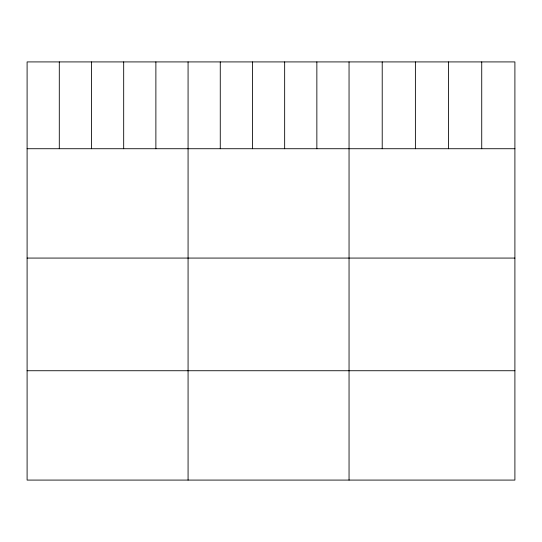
<?xml version="1.0" encoding="UTF-8"?>
<svg xmlns="http://www.w3.org/2000/svg" width="542" height="542" viewBox="0 0 542 542"><rect width="100%" height="100%" fill="white"/><g stroke="black" fill="none" stroke-linecap="round" stroke-linejoin="round"><path stroke-width="0.81" d="M514.9 148.725L514.9 480.083L27.1 480.083L27.1 61.917L514.9 61.917L514.9 148.725L27.1 148.725M27.1 258.073L514.9 258.073M27.1 370.735L514.9 370.735M481.73 61.917L481.73 148.725M448.559 61.917L448.559 148.725M415.389 61.917L415.389 148.725M382.218 61.917L382.218 148.725M349.048 61.917L349.048 480.083M316.853 61.917L316.853 148.725M284.658 61.917L284.658 148.725M252.464 61.917L252.464 148.725M220.269 61.917L220.269 148.725M188.074 61.917L188.074 480.083M155.879 61.917L155.879 148.725M123.684 61.917L123.684 148.725M91.49 61.917L91.49 148.725M59.295 61.917L59.295 148.725"/></g></svg>
